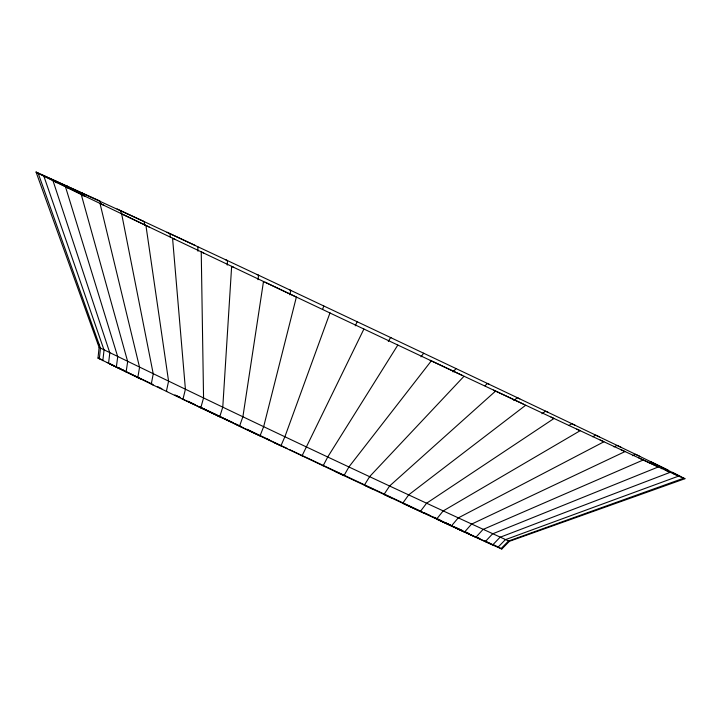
<?xml version="1.0" encoding="UTF-8"?>
<svg xmlns="http://www.w3.org/2000/svg" width="721" height="721" viewBox="0 0 721 721"><rect width="100%" height="100%" fill="white"/><g stroke="black" fill="none" stroke-linecap="round" stroke-linejoin="round"><path stroke-width="1.08" d="M227.25 265.094L227.457 260.614L117.099 208.937M152.969 384.888L97.993 358.112L99.11 347.414L36.05 172.022L144.191 221.617L144.705 224.943M99.318 358.878L100.462 348.189L38.177 173.247L36.05 172.022M102.842 360.68L104.04 350.018L43.846 176.14L38.177 173.247M108.529 363.492L109.808 352.875L52.984 180.674L43.846 176.14M257.983 279.685L258.569 275.242L225.403 259.623M116.306 367.295L117.73 356.751L65.476 186.775L52.984 180.674M126.103 372.045L127.671 361.572L81.221 194.418L65.476 186.775M263.489 281.496L242.914 416.63L239.525 426.237M137.801 377.687L139.55 367.295L100.012 203.475L149.184 227.016M289.788 294.781L290.779 290.41L256.991 274.467M200.068 407.005L217.246 415.197L182.936 399.308L185.414 389.268L172.562 238.227L203.664 253.017M233.784 423.101L200.789 407.816L203.556 397.911L201.24 251.899L233.595 267.257M322.693 309.147L323.765 305.965M355.273 325.811L357.138 321.728M302.036 455.843L363.898 329.055M323.125 465.802L327.83 456.817L397.812 345.071M274.187 442.604L343.971 475.635L349.009 466.802L431.311 360.861L553.989 418.495L426.571 503.24L420.316 511.495L402.715 503.249L408.681 494.858L525.69 405.238M388.304 341.43L390.593 337.554L489.37 384.374M421.001 356.832L423.66 353.218M551.051 417.08L580.135 430.716L443.118 510.973L436.602 519.111L451.391 526.006L458.141 517.975L603.901 441.793L576.809 429.112M453.058 371.919L456.042 368.575M451.391 526.006L485.242 541.66L492.524 533.882L658.291 466.956L620.979 449.67M464.009 376.263L369.693 476.545L364.321 485.215L391.377 497.869M485.242 541.66L492.614 545.022L500.013 537.289L670.142 472.345L638.896 457.961M497.86 547.365L505.358 539.687L678.578 476.121L684.95 478.708L509.387 541.318L501.825 548.978L492.614 545.022M500.951 548.69L508.485 541.029L683.535 478.257M484.963 385.78L487.414 383.482L519.751 398.83M495.57 391.097L389.655 485.936L383.978 494.462L424.66 513.451M513.83 400.525L517.336 397.713L548.447 412.511M541.904 413.746L545.59 411.186L575.079 425.228M568.941 425.471L571.816 423.714L599.358 436.863M592.77 436.773L595.735 435.169L621.006 447.263M614.031 446.885L617.05 445.416L639.77 456.312M632.452 455.699L635.534 454.329L668.007 470.056M643.186 460.007L482.98 529.493L475.842 537.334L434.988 517.849M648.972 462.702L651.036 461.846L684.95 478.708M661.247 468.668L663.338 467.857M97.993 358.112L98.867 358.391M509.387 541.318C371.829 478.465 235.073 413.674 99.11 347.414M673.747 473.841L680.029 476.374L672.36 472.327M99.904 358.833L101.958 359.725M490.938 544.004L420.316 511.495M100.832 204.322L100.021 201.051L40.971 174.356L85.457 196.4M665.438 470.119L678.578 476.121M113.909 365.664L107.24 362.438M117.983 367.548L120.019 368.494M117.262 367.322L124.382 370.621M175.816 395.432L180.079 397.415M267.194 439.017L287.355 448.57M422.191 511.91L289.364 449.525M424.155 512.82L430.049 515.551M433.718 517.146L441.117 520.679M446.2 523.031L450.274 524.924M455.366 527.276L462.494 530.575M464.531 531.521L469.326 533.639M477.771 537.65L479.807 538.596M484.9 540.957L492.119 544.301M600.205 440.026L624.99 451.589L471.48 524.176L464.513 532.098L456.699 528.367M167.038 232.252L195.328 245.5M493.525 390.106L523.185 404.021M430.23 360.329L462.431 375.488M334.472 471.092L343.538 475.364M343.971 475.635L373.154 489.307M289.707 289.878L391.052 337.743M431.311 360.861L329.948 312.995L284.957 436.556L280.911 445.848L235.028 424.038M264.958 282.163L330.407 313.184M216.408 415.188L260.002 435.953L263.706 426.49L296.367 297.088L231.639 266.364L222.78 407.059L219.725 416.828L198.717 406.761M424.218 512.874L455.681 527.889M152.852 384.41L109.718 363.835L110.286 364.132M157.782 386.69L161.874 388.718M174.915 394.937L179.926 397.325M187.938 401.218L195.012 404.589M218.22 415.666L232.829 422.632M234.785 423.425L241.868 426.94M246.942 429.22L269.23 439.855M182.116 398.839L200.789 407.816M166.821 391.53L151.266 384.158L153.24 373.875L121.642 213.867L175.419 239.552M182.936 399.308L166.371 391.395L168.579 381.22L145.93 225.502M81.221 194.418L103.968 205.323M140.73 379.003L111.214 364.601M493.191 544.535L496.985 546.419M497.869 546.869L501.825 548.978M98.128 342.421L99.255 345.593M55.571 180.62L56.283 182.755M67.215 185.919L67.882 188.064M82.104 192.768L83.023 196.013M120.795 210.712L121.47 214.011M169.976 233.667L170.3 237.02M197.833 246.717L197.969 251.214"/></g></svg>
